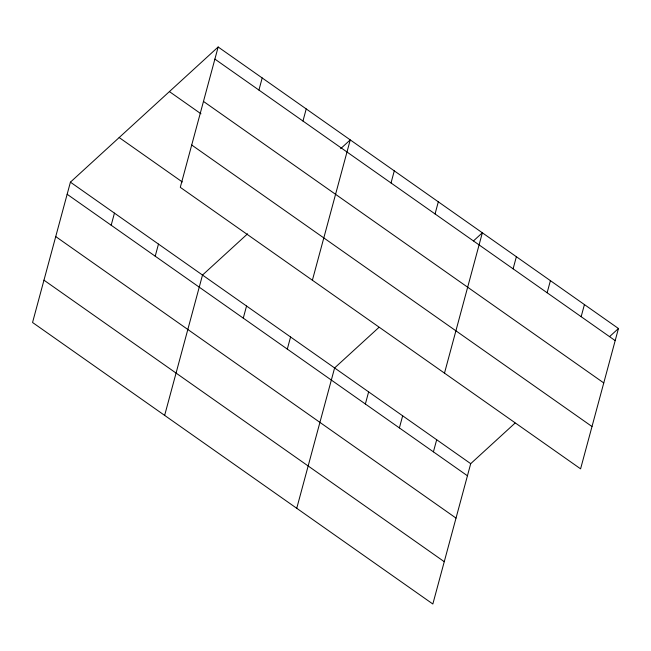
<?xml version="1.0" encoding="UTF-8"?>
<svg xmlns="http://www.w3.org/2000/svg" width="651" height="651" viewBox="0 0 651 651"><rect width="100%" height="100%" fill="white"/><g stroke="black" fill="none" stroke-linecap="round" stroke-linejoin="round"><path stroke-width="0.98" d="M218.158 46.994L180.294 187.333L580.586 468.842L618.45 328.511L218.158 46.994L70.414 182.158L32.55 322.489L432.842 604.006L470.706 463.667L515.031 423.117M111.183 225.23L114.446 213.121M155.215 256.201L158.478 244.092M164.646 415.395L202.51 275.056L247.575 233.831M258.927 90.074L262.19 77.965M243.279 318.127L246.542 306.027M302.959 121.037L306.222 108.929M287.311 349.099L290.574 336.99M312.39 280.231L350.254 139.892L340.652 148.68M296.742 508.293L334.606 367.953L378.931 327.404M391.023 182.972L394.286 170.863M365.366 403.994L368.629 391.886M435.055 213.935L438.318 201.826M399.389 427.919L402.66 415.81M444.487 373.129L482.35 232.789L473.489 240.903M433.411 451.851L436.683 439.742M513.11 268.83L516.373 256.722M547.133 292.763L550.404 280.654M581.156 316.687L584.427 304.578M609.588 336.616L618.45 328.511M214.895 59.103L615.187 340.619M203.478 101.418L603.762 382.934M169.406 91.596L200.972 113.803M191.711 145.018L592.003 426.527M119.174 137.556L182.313 181.963M70.414 182.158L470.706 463.667M67.151 194.267L467.434 475.775M55.734 236.582L456.017 518.09M43.967 280.174L444.259 561.691"/></g></svg>
